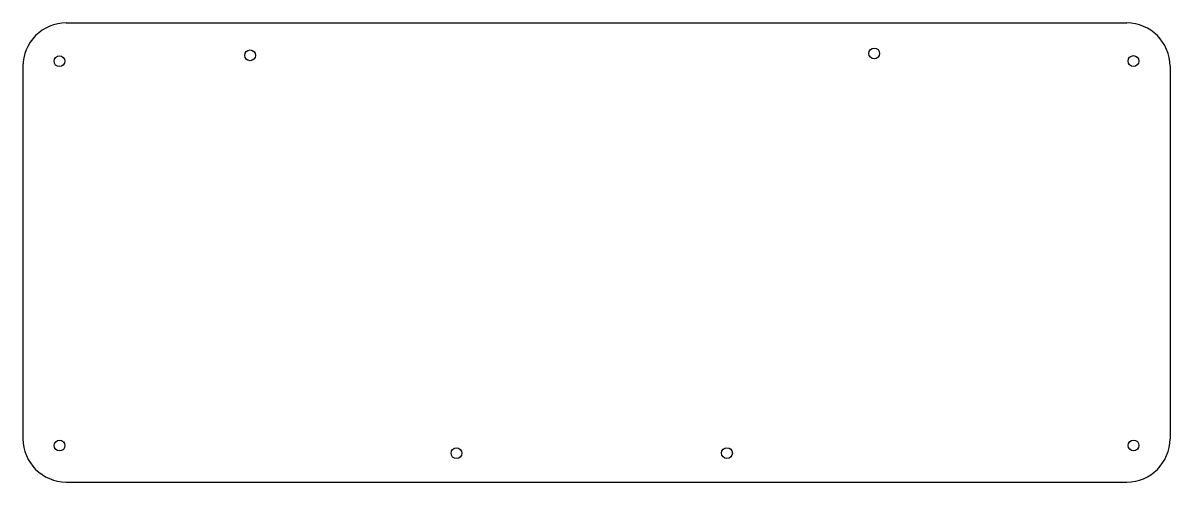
# Model space of a CAD drawing. Header units: millimetres. Extents: x 60 to 378, y -140 to -13.
import ezdxf

# ---------------------------------------------------------------- set-up
doc = ezdxf.new("R2010")
doc.units = ezdxf.units.MM

msp = doc.modelspace()

# ---------------------------------------------------------------- linework, layer by layer
for p, q in [((72.2, -12.58), (365.95, -12.58)), ((60.2, -24.57), (60.2, -127.82)), ((377.95, -24.58), (377.95, -127.83)), ((72.2, -139.83), (365.95, -139.83))]:
    msp.add_line(p, q)
for centre in [(70.32, -23.18), (123.12, -21.56), (295.99, -21.04), (367.81, -23.15), (70.33, -129.7), (367.83, -129.68), (180.28, -131.83), (255.22, -131.8)]:
    msp.add_circle(centre, 1.5)
for centre, radius, start, end in [((72.19, -24.58), 11.99, 89.9768, 179.9971), ((365.95, -24.58), 12, 0, 90), ((72.2, -127.82), 12, 179.9983, 269.9972), ((365.95, -127.83), 12, 270, 0)]:
    msp.add_arc(centre, radius, start, end)

doc.saveas('drawing.dxf')
